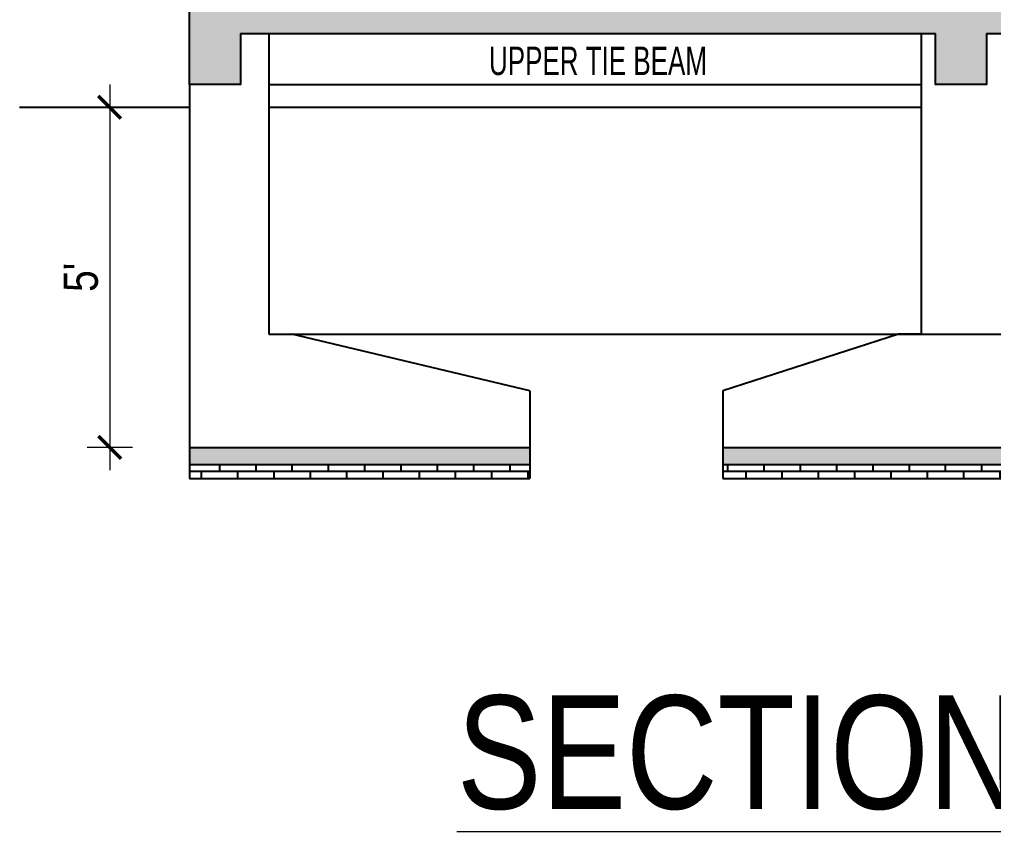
# Model space of a CAD drawing. Header units: inches. Extents: x -10117506 to -5032697, y -6529230 to -3254494.
# Drawn here: x -5046592.1 to -5046420.4, y -3261340.4 to -3261197.1 of the extents above; entities that cross this region are included whole.
import ezdxf

# ---------------------------------------------------------------- set-up
doc = ezdxf.new("R2010")
doc.units = ezdxf.units.IN
doc.header["$LTSCALE"] = 2
doc.header["$MEASUREMENT"] = 0
doc.header["$PDMODE"] = 34
doc.layers.get('0').update_dxf_attribs({"linetype": 'CONTINUOUS'})
doc.layers.get('DEFPOINTS').update_dxf_attribs({"color": 141, "linetype": 'CONTINUOUS'})
for name, color, linetype, lineweight in [('Annotate-Bold.w', 187, 'CONTINUOUS', 18), ('DIM 1-100', 4, 'CONTINUOUS', 13), ('Door-Window', 47, 'CONTINUOUS', 15), ('Text-100.w', 254, 'CONTINUOUS', 9)]:
    doc.layers.add(name, color=color, linetype=linetype, lineweight=lineweight)
doc.styles.add('Arial', font='arial.ttf', dxfattribs={"width": 0.8, "height": 12})
doc.styles.get("Standard").update_dxf_attribs({"font": 'ARIALN.TTF'})
doc.dimstyles.new('1 by 96', dxfattribs={"dimtxt": 6, "dimasz": 4, "dimexe": 4, "dimexo": 4, "dimgap": 2, "dimtad": 1, "dimdec": 0, "dimzin": 0, "dimdsep": 46, "dimlunit": 4, "dimtxsty": 'Standard', "dimblk": 'ARCHTICK', "dimcen": 0, "dimdle": 4, "dimadec": 0, "dimazin": 0, "dimtfac": 1, "dimtdec": 0, "dimtix": 1, "dimtofl": 0, "dimtmove": 1, "dimatfit": 3, "dimldrblk": 'ARCHTICK', "dimfxl": 4, "dimfxlon": 1, "dimtolj": 1, "dimtzin": 0, "dimlwd": -1, "dimlwe": -1, "dimarcsym": 0})

# ---------------------------------------------------------------- blocks, each defined once
blk = doc.blocks.new('_ArchTick')
at = {"color": 0, "linetype": 'ByBlock', "const_width": 0.15}
blk.add_lwpolyline([(-0.5, -0.5), (0.5, 0.5)], dxfattribs=at)
blk = doc.blocks.new('*D256')
at = {"layer": 'DEFPOINTS', "color": 0, "ltscale": 0.5, "transparency": 16777216}
for p in [(-5046562.11, -3261212.63), (-5046576.2, -3261272.63), (-5046562.11, -3261272.63)]:
    blk.add_point(p, dxfattribs=at)
at = {"layer": 'DIM 1-100', "color": 0, "ltscale": 0.5, "transparency": 16777216}
for p, q in [((-5046576.2, -3261208.63), (-5046576.2, -3261276.63)), ((-5046572.2, -3261212.63), (-5046580.2, -3261212.63)), ((-5046572.2, -3261272.63), (-5046580.2, -3261272.63))]:
    blk.add_line(p, q, dxfattribs=at)
at = {"layer": 'DIM 1-100', "color": 0, "ltscale": 0.5, "transparency": 16777216, "xscale": 4, "yscale": 4, "zscale": 4}
for p, rotation in [((-5046576.2, -3261212.63), 90), ((-5046576.2, -3261272.63), 270)]:
    blk.add_blockref('_ArchTick', p, dxfattribs=dict(at, rotation=rotation))
at = {"layer": 'DIM 1-100', "color": 0, "ltscale": 0.5, "transparency": 16777216, "insert": (-5046581.25, -3261242.63), "char_height": 6, "attachment_point": 5, "rotation": 90}
blk.add_mtext("\\A1;5'", dxfattribs=at)

msp = doc.modelspace()

# ---------------------------------------------------------------- hatches: boundary and pattern name
at = {"ltscale": 0.5}
h = msp.add_hatch(dxfattribs=at)
h.set_pattern_fill('AR-CONC', color=256, style=0)
h.set_pattern_definition([(50, (0, 0), (7.172601826, -0.62752135), [0.75, -8.25]), (355, (0, 0), (-1.387513336, 7.521921337), [0.6, -6.6]), (100.4514, (0.598, -0.052), (5.785093817, 6.894395421), [0.6374019, -7.01142112]), (46.1842, (0, 2), (10.672410486, -1.655190143), [1.125, -12.375]), (96.6356, (0.889, 1.862), (9.346627055, 9.741178709), [0.95610288, -10.51713]), (351.1842, (0, 2), (9.346619451, 9.74118601), [0.9, -9.9]), (21, (1, 1.5), (5.969070521, -4.0261889067), [0.75, -8.25]), (326, (1, 1.5), (2.433153319, 7.2515004505), [0.6, -6.6]), (71.4514, (1.4974, 1.1645), (8.402226286, 3.225304967), [0.6374019, -7.01142112]), (37.5, (0, 0), (0.1215985532, 3.3289385383), [0, -6.52, 0, -6.7, 0, -6.625]), (7.5, (0, 0), (2.6306953744, 3.9441171188), [0, -3.82, 0, -6.37, 0, -2.525]), (327.5, (-2.23, 0), (5.3382243617, -0.2255487173), [0, -2.5, 0, -7.8, 0, -10.35]), (317.5, (-3.23, 0), (5.8318616934, 1.0010498233), [0, -3.25, 0, -5.18, 0, -7.35])])
h.paths.add_polyline_path([(-5046502.11, -3261272.63), (-5046562.11, -3261272.63), (-5046562.11, -3261275.63), (-5046502.11, -3261275.63)])
h.paths.add_polyline_path([(-5046384.11, -3261272.63), (-5046468.11, -3261272.63), (-5046468.11, -3261275.63), (-5046384.11, -3261275.63)])
h.paths.add_polyline_path([(-5046273.08, -3261272.63), (-5046333.08, -3261272.63), (-5046333.08, -3261275.63), (-5046273.08, -3261275.63)])
h = msp.add_hatch(dxfattribs=at)
h.set_pattern_fill('AR-B816', color=256, scale=0.4, style=0)
h.paths.add_polyline_path([(-5046502.11, -3261275.63), (-5046562.11, -3261275.63), (-5046562.11, -3261278.13), (-5046502.11, -3261278.13)])
h.paths.add_polyline_path([(-5046384.11, -3261275.63), (-5046468.11, -3261275.63), (-5046468.11, -3261278.13), (-5046384.11, -3261278.13)])
h.paths.add_polyline_path([(-5046273.08, -3261275.63), (-5046333.08, -3261275.63), (-5046333.08, -3261278.13), (-5046273.08, -3261278.13)])
at = {"layer": 'Door-Window', "linetype": 'ByBlock'}
h = msp.add_hatch(dxfattribs=at)
h.set_pattern_fill('AR-CONC', color=256)
h.set_pattern_definition([(50, (30106.7, -1792.5383), (7.172601826, -0.62752135), [0.75, -8.25]), (355, (30106.7, -1792.538), (-1.387513336, 7.521921337), [0.6, -6.6]), (100.45144446, (30107.2975, -1792.5906), (5.785088467, 6.89439991), [0.63740192, -7.01142112]), (46.1842, (30106.7, -1790.538), (10.672413307, -1.655192808), [1.125, -12.375]), (96.63563549, (30107.589, -1790.676), (9.346619457, 9.741186008), [0.95610342, -10.5171376]), (351.184164, (30106.7, -1790.538), (9.34661945, 9.741186003), [0.9, -9.90000001]), (21, (30107.7, -1791.0383), (5.969070521, -4.0261889067), [0.75, -8.25]), (326, (30107.7, -1791.038), (2.433153319, 7.2515004505), [0.6, -6.6]), (71.45144474, (30108.197, -1791.374), (8.402223767, 3.225311528), [0.6374019, -7.01142112]), (37.5, (30106.6998, -1792.5383), (0.1215985532, 3.3289385383), [0, -6.52, 0, -6.7, 0, -6.625]), (7.5, (30106.6998, -1792.5383), (2.6306953744, 3.9441171188), [0, -3.82, 0, -6.37, 0, -2.525]), (327.5, (30104.4698, -1792.5383), (5.3382243617, -0.2255487173), [0, -2.5, 0, -7.8, 0, -10.35]), (317.5, (30103.47, -1792.5383), (5.8318616934, 1.0010498233), [0, -3.25, 0, -5.18, 0, -7.35])])
h.paths.add_polyline_path([(-5046553.11, -3261199.63), (-5046430.61, -3261199.63), (-5046430.61, -3261208.63), (-5046421.61, -3261208.63), (-5046421.61, -3261199.63), (-5046396.57, -3261199.63), (-5046316.57, -3261143.63), (-5046273.08, -3261143.63), (-5046273.08, -3261138.63), (-5046328.14, -3261138.63), (-5046328.14, -3261145.63), (-5046338.14, -3261145.63), (-5046338.14, -3261152.63), (-5046348.14, -3261152.63), (-5046348.14, -3261159.63), (-5046358.14, -3261159.63), (-5046358.14, -3261166.63), (-5046368.14, -3261166.63), (-5046368.14, -3261173.63), (-5046378.14, -3261173.63), (-5046378.14, -3261180.63), (-5046388.14, -3261180.63), (-5046388.14, -3261187.63), (-5046398.14, -3261187.63), (-5046398.14, -3261194.63), (-5046562.11, -3261194.63), (-5046562.11, -3261208.63), (-5046553.11, -3261208.63)])

# ---------------------------------------------------------------- linework, layer by layer
at = {"ltscale": 0.5}
for p, q in [((-5046553.11, -3261199.63), (-5046430.61, -3261199.63)), ((-5046548.11, -3261199.63), (-5046548.11, -3261252.63)), ((-5046433.11, -3261199.63), (-5046433.11, -3261252.63)), ((-5046421.61, -3261199.63), (-5046282.08, -3261199.63)), ((-5046562.11, -3261208.63), (-5046562.11, -3261278.13)), ((-5046548.11, -3261208.63), (-5046433.11, -3261208.63)), ((-5046592.11, -3261212.63), (-5046562.11, -3261212.63)), ((-5046548.11, -3261212.63), (-5046433.11, -3261212.63)), ((-5046548.11, -3261252.63), (-5046544.11, -3261252.63)), ((-5046548.11, -3261252.63), (-5046433.11, -3261252.63)), ((-5046502.11, -3261262.63), (-5046544.11, -3261252.63)), ((-5046437.11, -3261252.63), (-5046468.11, -3261262.63)), ((-5046433.11, -3261252.63), (-5046437.11, -3261252.63)), ((-5046433.11, -3261252.63), (-5046287.08, -3261252.63)), ((-5046502.11, -3261262.63), (-5046502.11, -3261272.63)), ((-5046468.11, -3261262.63), (-5046468.11, -3261278.13)), ((-5046562.11, -3261272.63), (-5046502.11, -3261272.63)), ((-5046502.11, -3261272.63), (-5046502.11, -3261278.13)), ((-5046468.11, -3261272.63), (-5046384.11, -3261272.63)), ((-5046562.11, -3261275.63), (-5046502.11, -3261275.63)), ((-5046468.11, -3261275.63), (-5046384.11, -3261275.63)), ((-5046562.11, -3261278.13), (-5046502.11, -3261278.13)), ((-5046562.11, -3261278.13), (-5046502.11, -3261278.13)), ((-5046468.11, -3261278.13), (-5046384.11, -3261278.13)), ((-5046468.11, -3261278.13), (-5046384.11, -3261278.13))]:
    msp.add_line(p, q, dxfattribs=at)
for points in [[(-5046553.11, -3261199.63), (-5046553.11, -3261208.63), (-5046562.11, -3261208.63), (-5046562.11, -3261194.63), (-5046553.11, -3261194.63)], [(-5046421.61, -3261199.63), (-5046421.61, -3261208.63), (-5046430.61, -3261208.63), (-5046430.61, -3261199.63)]]:
    msp.add_lwpolyline(points, dxfattribs=at)

# ---------------------------------------------------------------- texts
at = {"layer": 'Annotate-Bold.w', "ltscale": 0.005, "insert": (-5046490.1, -3261201.94), "char_height": 5, "width": 82.6277, "attachment_point": 2, "style": 'Arial'}
msp.add_mtext('\\A1;{\\fArial Narrow|b0|i0|c0|p34;UPPER TIE BEAM}', dxfattribs=at)
at = {"layer": 'Text-100.w', "insert": (-5046426.19, -3261316.4), "char_height": 20, "attachment_point": 2, "style": 'Arial'}
msp.add_mtext_dynamic_manual_height_columns('{\\LSECTION AT X-X}', width=940.9712, gutter_width=100, heights=[0], dxfattribs=at)

# ---------------------------------------------------------------- dimensions: what is measured, and where the dimension line sits
at = {"layer": 'DIM 1-100', "ltscale": 0.5}
dim = msp.add_linear_dim(base=(-5046576.2, -3261272.63), p1=(-5046562.11, -3261212.63), p2=(-5046562.11, -3261272.63), angle=90, dimstyle='1 by 96', dxfattribs=at)
dim.commit()
dim.dimension.update_dxf_attribs({"geometry": '*D256', "text_midpoint": (-5046581.25, -3261242.63)})

doc.saveas('drawing.dxf')
